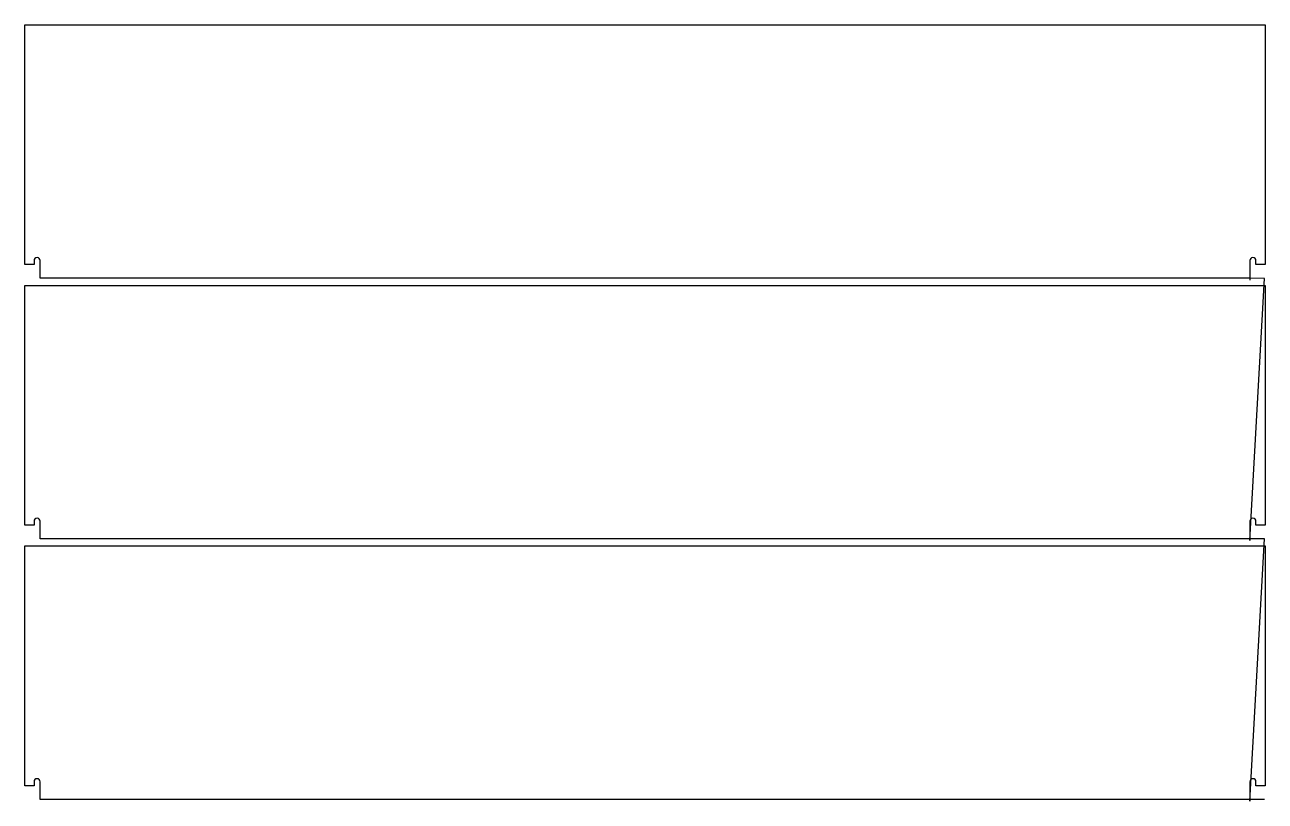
# Model space of a CAD drawing. Header units: metres. Extents: x 8 to 4431, y 2 to 2770.
import ezdxf

# ---------------------------------------------------------------- set-up
doc = ezdxf.new("R2010")
doc.units = ezdxf.units.M

msp = doc.modelspace()

# ---------------------------------------------------------------- linework, layer by layer
at = {"layer": 'TOOL_0'}
for p, q in [((8, 1915.463), (8, 2770.463)), ((8, 2770.463), (4431, 2770.463)), ((4431, 2770.463), (4431, 1915.463)), ((41, 1915.463), (8, 1915.463)), ((41, 1929.463), (41, 1915.463)), ((63, 1866.463), (63, 1929.463)), ((4376, 1929.463), (4376, 1866.463)), ((4398, 1915.463), (4398, 1929.463)), ((4431, 1915.463), (4398, 1915.463)), ((4376, 1866.463), (63, 1866.463)), ((4429.082, 1866.187), (4376, 1866.463)), ((4376, 1866.463), (4376.294, 1860.189)), ((4376.294, 930.957), (4429.082, 1866.187)), ((8, 986.231), (8, 1841.231)), ((8, 1841.231), (4431, 1841.231)), ((4431, 1841.231), (4431, 986.231)), ((41, 986.231), (8, 986.231)), ((41, 1000.231), (41, 986.231)), ((63, 937.231), (63, 1000.231)), ((4376, 1000.231), (4376, 937.231)), ((4398, 986.231), (4398, 1000.231)), ((4431, 986.231), (4398, 986.231)), ((4376, 937.231), (63, 937.231)), ((4429.082, 936.956), (4376, 937.231)), ((4376, 937.231), (4376.294, 930.957)), ((4376.294, 1.727), (4429.082, 936.956)), ((8, 57.001), (8, 912.001)), ((8, 912.001), (4431, 912.001)), ((4431, 912.001), (4431, 57.001)), ((41, 57.001), (8, 57.001)), ((41, 71.001), (41, 57.001)), ((63, 8.001), (63, 71.001)), ((4376, 71.001), (4376, 8.001)), ((4398, 57.001), (4398, 71.001)), ((4431, 57.001), (4398, 57.001)), ((4376, 8.001), (63, 8.001)), ((4429.082, 7.726), (4376, 8.001)), ((4376, 8.001), (4376.294, 1.727))]:
    msp.add_line(p, q, dxfattribs=at)
for centre in [(52, 1929.463), (4387, 1929.463), (52, 1000.231), (4387, 1000.231), (52, 71.001), (4387, 71.001)]:
    msp.add_arc(centre, 11, 0, 180, dxfattribs=at)

doc.saveas('drawing.dxf')
